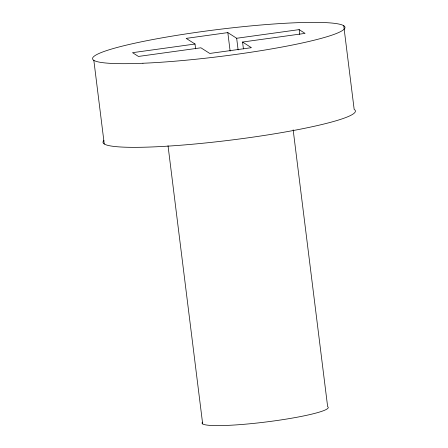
<?xml version="1.0" encoding="UTF-8"?>
<svg xmlns="http://www.w3.org/2000/svg" width="448" height="448" viewBox="0 0 448 448"><rect width="100%" height="100%" fill="white"/><g stroke="black" fill="none" stroke-linecap="round" stroke-linejoin="round"><path stroke-width="0.67" d="M243.421 48.888L242.564 42.034L305.043 33.382L299.146 29.618L236.667 38.265L227.825 32.609L186.172 38.377L195.014 44.027L195.614 48.826M195.014 44.027L132.535 52.674L138.432 56.442L200.911 47.796L209.759 53.446L251.412 47.684L242.564 42.034M343.75 25.738L354.166 109.39A127.17 13.513 -7.1 0 1 230.44 140.146A127.17 13.513 -7.1 0 1 103.93 140.465M299.146 29.618L299.746 34.418M293.16 129.83L327.639 406.638A63.582 6.759 -7.1 0 1 265.77 422.016A63.582 6.759 -7.1 0 1 202.518 422.173M236.667 38.265L238.118 49.918M227.825 32.609L230.126 51.122M168.028 145.734L202.675 423.931M93.834 60.323L104.25 143.976M142.94 63.252A127.17 13.513 -7.1 0 0 344.07 29.249A127.17 13.513 -7.1 0 0 169.361 36.585A127.17 13.513 -7.1 0 0 142.94 63.252"/></g></svg>
